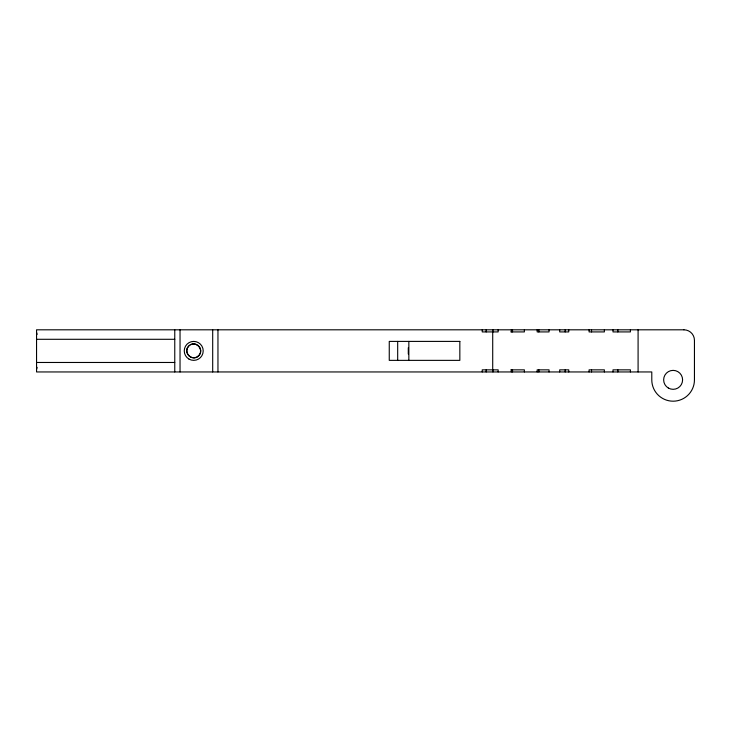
<?xml version="1.0" encoding="UTF-8"?>
<svg xmlns="http://www.w3.org/2000/svg" width="731" height="731" viewBox="0 0 731 731"><rect width="100%" height="100%" fill="white"/><g stroke="black" fill="none" stroke-linecap="round" stroke-linejoin="round"><path stroke-width="1.1" d="M36.55 334.46L36.55 332.541M408.291 354.042L408.291 347.718M36.55 369.219L37.016 367.309M188.817 345.964C182.257 352.04 192.573 362.357 198.649 355.796C205.201 349.72 194.894 339.412 188.817 345.964A6.954 6.954 0 0 0 191.348 357.413A6.954 6.954 0 0 0 200.659 350.277A6.954 6.954 0 0 0 190.252 344.858M510.887 331.92L524.374 331.92L524.374 329.809M36.55 339.294L174.764 339.294M36.55 362.475L174.764 362.475M510.887 369.849L524.374 369.849L524.374 371.951M36.568 332.568L37.016 334.46M36.55 367.309L36.568 369.201M638.09 329.809L638.09 371.951M630.414 329.809L630.414 331.92L612.998 331.92L612.998 329.809M630.414 371.951L630.414 369.849L612.998 369.849L612.998 371.951M617.859 329.809L617.859 331.92M617.859 369.849L617.859 371.951M604.373 329.809L604.373 331.92L589.085 331.92L589.085 329.809M604.373 371.951L604.373 369.849L589.085 369.849L589.085 371.951M591.525 329.809L591.525 331.92M591.525 369.849L591.525 371.951M568.745 329.809L568.745 331.92L559.699 331.92L559.699 329.809M568.745 371.951L568.745 369.849L559.699 369.849L559.699 371.951M565.191 329.809L565.191 331.92M565.191 369.849L565.191 371.951M549.045 329.809L549.045 331.92L537.166 331.92L537.166 329.809M549.045 371.951L549.045 369.849L537.166 369.849L537.166 371.951M538.848 329.809L538.848 331.92M538.848 369.849L538.848 371.951M512.513 329.809L512.513 331.92M512.513 369.849L512.513 371.951M511.316 329.809L511.316 331.92M511.316 369.849L511.316 371.951M498.149 329.809L498.149 331.92L482.232 331.92L482.232 329.809M498.149 371.951L498.149 369.849L482.232 369.849L482.232 371.951M492.968 329.809L492.932 331.92M492.932 369.849L492.968 371.951M492.712 331.92L492.712 369.849M486.179 329.809L486.179 331.92M486.179 369.849L486.179 371.951M408.839 341.404L408.839 360.365M397.682 341.404L397.682 360.365M217.957 329.809L217.957 371.951M212.694 329.809L212.694 371.951M180.036 329.809L180.036 371.951M174.764 329.809L174.764 371.951M683.914 329.809L36.55 329.809L36.55 371.951L651.787 371.951L651.787 379.855A21.336 21.336 0 0 0 673.114 401.191A21.336 21.336 0 0 0 694.45 379.855L694.45 340.344A10.536 10.536 0 0 0 683.914 329.809M459.845 341.404L389.257 341.404L389.257 360.365L459.845 360.365L459.836 341.404M668.381 388.06A9.485 9.485 0 0 0 682.599 379.855A9.485 9.485 0 0 0 668.381 371.64A9.485 9.485 0 0 0 668.381 388.06M188.991 359.095A9.485 9.485 0 0 0 203.209 350.88A9.485 9.485 0 0 0 188.991 342.675A9.485 9.485 0 0 0 188.991 359.095"/></g></svg>
